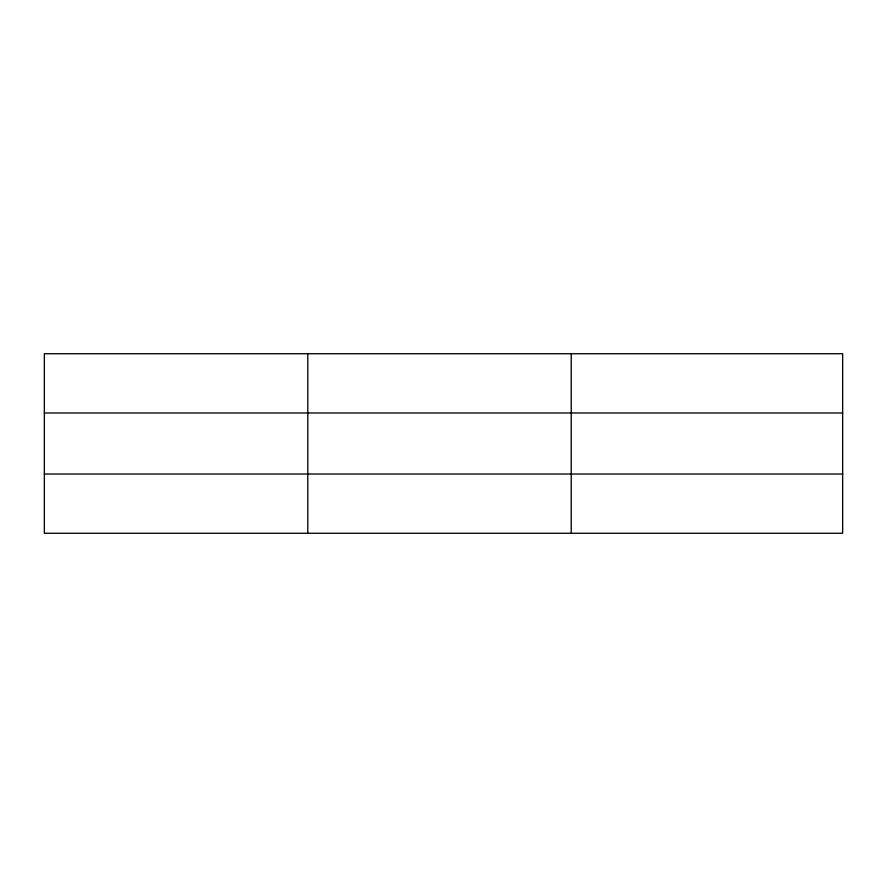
<?xml version="1.0" encoding="UTF-8"?>
<svg xmlns="http://www.w3.org/2000/svg" width="887" height="887" viewBox="0 0 887 887"><rect width="100%" height="100%" fill="white"/><g stroke="black" fill="none" stroke-linecap="round" stroke-linejoin="round"><path stroke-width="1.33" d="M307.789 533.275L307.789 353.725M571.228 533.275L571.228 353.725M842.65 474.024L842.65 533.275L44.35 533.275L44.35 353.725L842.65 353.725L842.65 474.024L44.35 474.024M44.35 412.976L842.65 412.976"/></g></svg>
